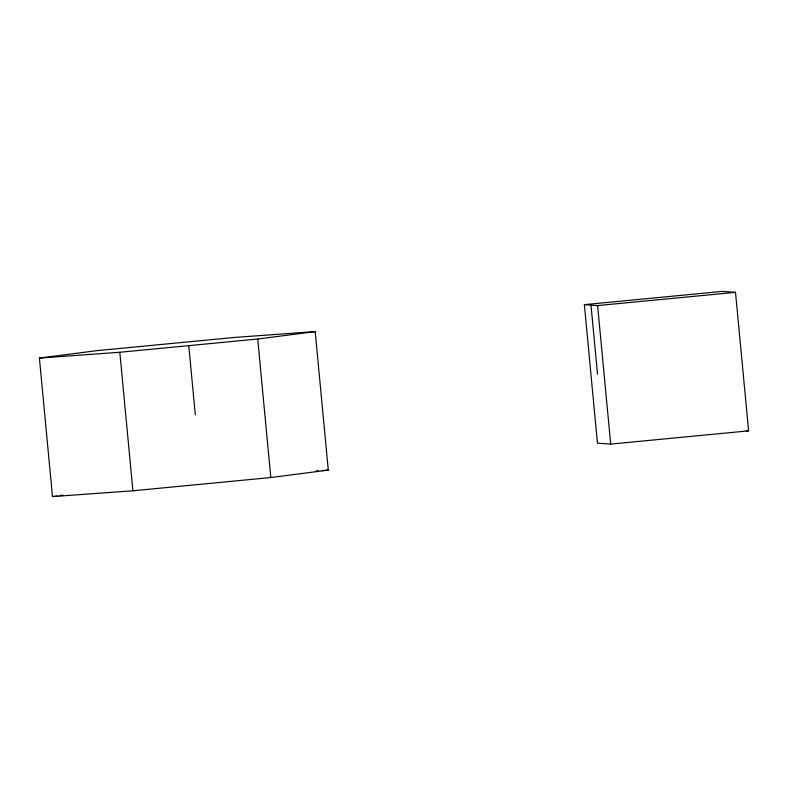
<?xml version="1.0" encoding="UTF-8"?>
<svg xmlns="http://www.w3.org/2000/svg" width="788" height="788" viewBox="0 0 788 788"><rect width="100%" height="100%" fill="white"/><g stroke="black" fill="none" stroke-linecap="round" stroke-linejoin="round"><path stroke-width="1.18" d="M39.4 358.077L96.885 350.65L234.775 337.412L315.19 331.6L328.291 470.111L270.806 477.538L132.906 490.786L52.491 496.598L39.4 358.077L119.815 352.266L257.715 339.027L315.19 331.6M52.491 496.598L57.288 495.977M59.681 495.662L63.267 495.199M584.371 304.651L722.261 291.402L735.509 292.338L748.6 430.849L610.7 444.097L597.462 443.161L584.371 304.651L597.609 305.577L735.509 292.338M316.106 470.988L318.539 470.82M322.194 470.554L328.291 470.111M746.197 430.681L748.6 430.849M597.609 305.577L610.7 444.097M590.99 305.114L597.531 374.369M257.715 339.027L270.806 477.538M188.765 345.646L195.316 414.902M119.815 352.266L132.906 490.786"/></g></svg>
